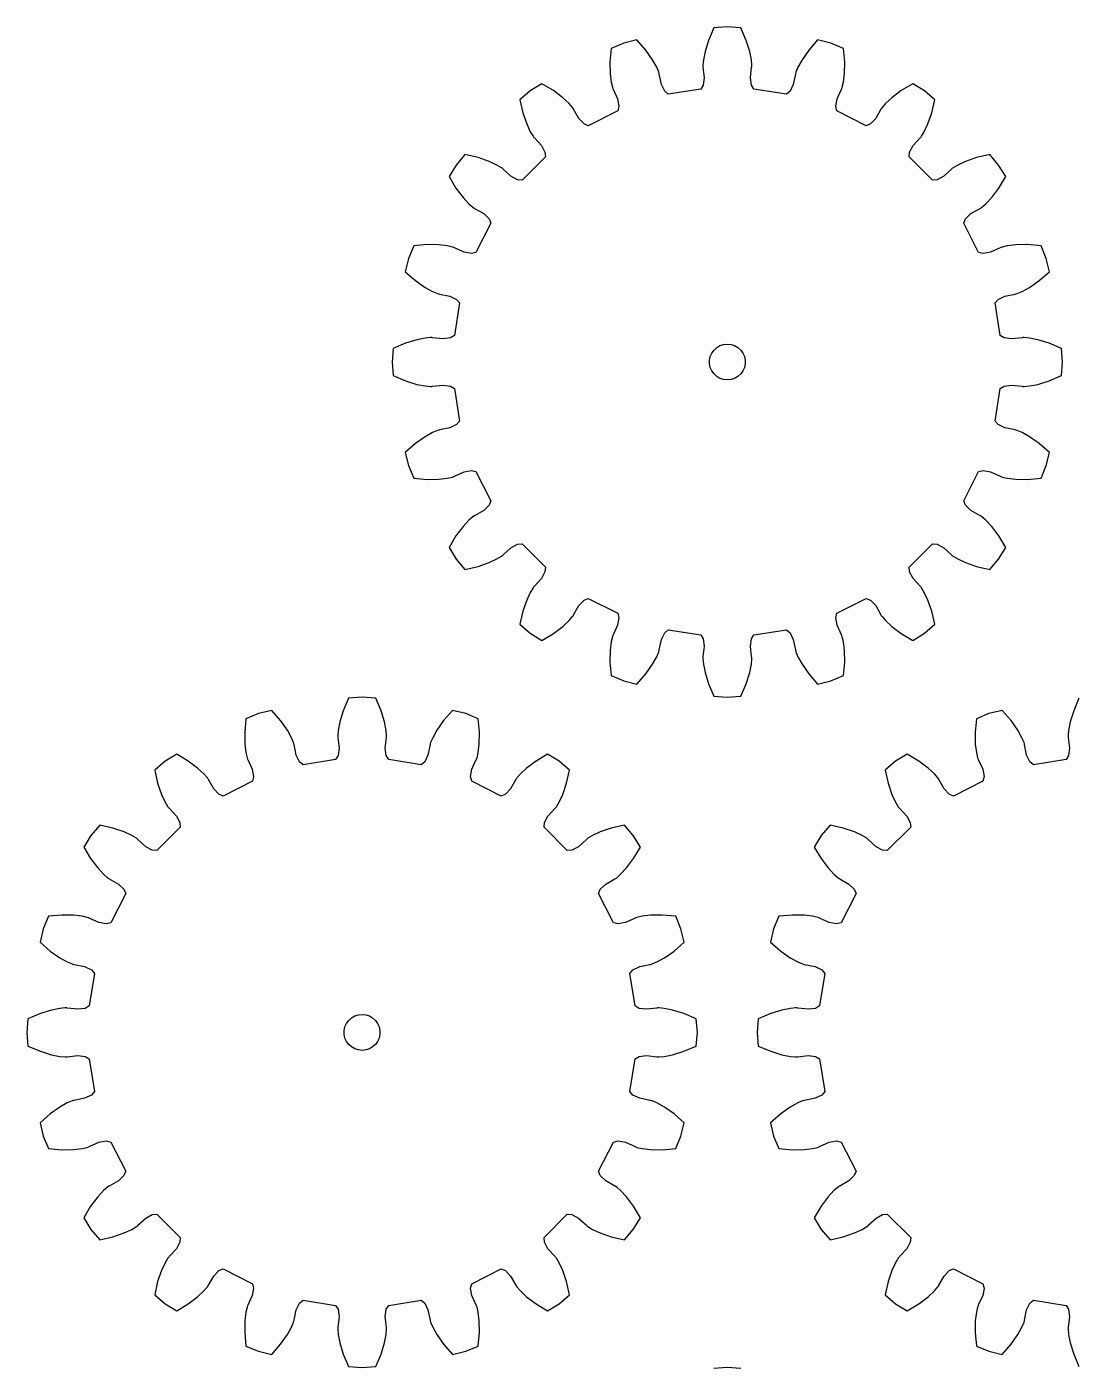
# Model space of a CAD drawing. Extents: x 0 to 178, y 0 to 224.
# Drawn here: x 0 to 87.5, y 112 to 224.1 of the extents above; entities that cross this region are included whole.
import ezdxf

# ---------------------------------------------------------------- set-up
doc = ezdxf.new("R2010")
doc.units = 0

msp = doc.modelspace()

# ---------------------------------------------------------------- linework, layer by layer
for p, q in [((57.39, 224), (56.95, 222.96)), ((58.52, 224.09), (57.39, 224)), ((59.66, 224), (58.52, 224.09)), ((60.1, 222.96), (59.66, 224)), ((48.81, 222.28), (48.71, 221.16)), ((49.87, 222.72), (48.81, 222.28)), ((50.97, 222.99), (49.87, 222.72)), ((51.71, 222.14), (50.97, 222.99)), ((52.28, 221.33), (51.71, 222.14)), ((56.66, 222.02), (56.52, 221.32)), ((56.95, 222.96), (56.66, 222.02)), ((60.39, 222.02), (60.1, 222.96)), ((60.53, 221.32), (60.39, 222.02)), ((65.33, 222.14), (64.77, 221.33)), ((66.07, 222.99), (65.33, 222.14)), ((67.18, 222.72), (66.07, 222.99)), ((68.23, 222.28), (67.18, 222.72)), ((68.33, 221.16), (68.23, 222.28)), ((48.71, 221.16), (48.73, 220.18)), ((52.63, 220.71), (52.28, 221.33)), ((56.52, 221.32), (56.48, 220.88)), ((56.48, 220.88), (56.48, 220.76)), ((60.56, 220.88), (60.53, 221.32)), ((60.56, 220.76), (60.56, 220.88)), ((64.77, 221.33), (64.42, 220.71)), ((68.31, 220.18), (68.33, 221.16)), ((48.73, 220.18), (48.82, 219.47)), ((52.8, 220.3), (52.63, 220.71)), ((52.84, 220.18), (52.8, 220.3)), ((52.84, 220.13), (52.84, 220.18)), ((53.02, 219.27), (52.84, 220.13)), ((56.48, 220.76), (56.49, 220.71)), ((56.49, 220.71), (56.59, 219.83)), ((56.59, 219.83), (56.51, 219.21)), ((60.45, 219.83), (60.55, 220.71)), ((60.54, 219.21), (60.45, 219.83)), ((60.55, 220.71), (60.56, 220.76)), ((64.21, 220.13), (64.03, 219.27)), ((64.25, 220.3), (64.21, 220.18)), ((64.21, 220.18), (64.21, 220.13)), ((64.42, 220.71), (64.25, 220.3)), ((68.23, 219.47), (68.31, 220.18)), ((42.06, 218.74), (41.19, 218)), ((43.03, 219.34), (42.06, 218.74)), ((44, 218.76), (43.03, 219.34)), ((44.78, 218.16), (44, 218.76)), ((48.82, 219.47), (48.92, 219.04)), ((48.92, 219.04), (48.96, 218.92)), ((48.96, 218.92), (48.98, 218.88)), ((48.98, 218.88), (49.34, 218.07)), ((53.29, 218.7), (53.02, 219.27)), ((53.59, 218.45), (53.29, 218.7)), ((56.3, 218.88), (53.59, 218.45)), ((56.51, 219.21), (56.3, 218.88)), ((60.74, 218.88), (60.54, 219.21)), ((63.46, 218.45), (60.74, 218.88)), ((63.76, 218.7), (63.46, 218.45)), ((64.03, 219.27), (63.76, 218.7)), ((67.7, 218.07), (68.06, 218.88)), ((68.06, 218.88), (68.09, 218.92)), ((68.09, 218.92), (68.13, 219.04)), ((68.13, 219.04), (68.23, 219.47)), ((73.05, 218.76), (72.26, 218.16)), ((74.02, 219.34), (73.05, 218.76)), ((74.99, 218.74), (74.02, 219.34)), ((75.85, 218), (74.99, 218.74)), ((41.19, 218), (41.44, 216.9)), ((45.3, 217.68), (44.78, 218.16)), ((45.6, 217.34), (45.3, 217.68)), ((49.34, 218.07), (49.46, 217.46)), ((49.46, 217.46), (49.37, 217.08)), ((67.59, 217.46), (67.7, 218.07)), ((67.68, 217.08), (67.59, 217.46)), ((71.74, 217.68), (71.45, 217.34)), ((72.26, 218.16), (71.74, 217.68)), ((75.6, 216.9), (75.85, 218)), ((41.44, 216.9), (41.76, 215.97)), ((45.66, 217.25), (45.6, 217.34)), ((45.68, 217.2), (45.66, 217.25)), ((46.12, 216.43), (45.68, 217.2)), ((46.55, 215.98), (46.12, 216.43)), ((49.37, 217.08), (46.91, 215.83)), ((70.13, 215.83), (67.68, 217.08)), ((70.92, 216.43), (70.49, 215.98)), ((71.36, 217.2), (70.92, 216.43)), ((71.38, 217.25), (71.36, 217.2)), ((71.45, 217.34), (71.38, 217.25)), ((75.28, 215.97), (75.6, 216.9)), ((41.76, 215.97), (42.06, 215.32)), ((42.06, 215.32), (42.29, 214.94)), ((46.91, 215.83), (46.55, 215.98)), ((70.49, 215.98), (70.13, 215.83)), ((74.75, 214.94), (74.98, 215.32)), ((74.98, 215.32), (75.28, 215.97)), ((42.29, 214.94), (42.36, 214.85)), ((42.36, 214.85), (42.4, 214.81)), ((42.4, 214.81), (43, 214.16)), ((43, 214.16), (43.29, 213.61)), ((73.75, 213.61), (74.05, 214.16)), ((74.05, 214.16), (74.64, 214.81)), ((74.64, 214.81), (74.68, 214.85)), ((74.68, 214.85), (74.75, 214.94)), ((36.6, 213.41), (35.86, 212.54)), ((37.7, 213.16), (36.6, 213.41)), ((38.63, 212.84), (37.7, 213.16)), ((43.32, 213.22), (41.38, 211.28)), ((43.29, 213.61), (43.32, 213.22)), ((73.72, 213.22), (73.75, 213.61)), ((75.67, 211.28), (73.72, 213.22)), ((79.35, 213.16), (78.41, 212.84)), ((80.44, 213.41), (79.35, 213.16)), ((81.18, 212.54), (80.44, 213.41)), ((35.86, 212.54), (35.27, 211.57)), ((39.28, 212.54), (38.63, 212.84)), ((39.66, 212.31), (39.28, 212.54)), ((39.75, 212.24), (39.66, 212.31)), ((39.79, 212.2), (39.75, 212.24)), ((40.44, 211.6), (39.79, 212.2)), ((77.26, 212.2), (76.6, 211.6)), ((77.29, 212.24), (77.26, 212.2)), ((77.39, 212.31), (77.29, 212.24)), ((77.77, 212.54), (77.39, 212.31)), ((78.41, 212.84), (77.77, 212.54)), ((81.78, 211.57), (81.18, 212.54)), ((35.27, 211.57), (35.85, 210.61)), ((40.99, 211.31), (40.44, 211.6)), ((41.38, 211.28), (40.99, 211.31)), ((76.06, 211.31), (75.67, 211.28)), ((76.6, 211.6), (76.06, 211.31)), ((81.2, 210.61), (81.78, 211.57)), ((35.85, 210.61), (36.44, 209.82)), ((36.44, 209.82), (36.92, 209.3)), ((80.12, 209.3), (80.61, 209.82)), ((80.61, 209.82), (81.2, 210.61)), ((36.92, 209.3), (37.26, 209.01)), ((37.26, 209.01), (37.36, 208.94)), ((37.36, 208.94), (37.4, 208.92)), ((37.4, 208.92), (38.17, 208.48)), ((78.88, 208.48), (79.64, 208.92)), ((79.64, 208.92), (79.69, 208.94)), ((79.69, 208.94), (79.79, 209.01)), ((79.79, 209.01), (80.12, 209.3)), ((38.77, 207.69), (37.52, 205.24)), ((38.17, 208.48), (38.62, 208.05)), ((38.62, 208.05), (38.77, 207.69)), ((78.27, 207.69), (78.42, 208.05)), ((79.52, 205.24), (78.27, 207.69)), ((78.42, 208.05), (78.88, 208.48)), ((32.32, 205.79), (31.88, 204.73)), ((33.44, 205.89), (32.32, 205.79)), ((34.43, 205.87), (33.44, 205.89)), ((35.13, 205.78), (34.43, 205.87)), ((35.56, 205.69), (35.13, 205.78)), ((35.68, 205.65), (35.56, 205.69)), ((35.72, 205.62), (35.68, 205.65)), ((36.53, 205.26), (35.72, 205.62)), ((37.14, 205.14), (36.53, 205.26)), ((37.52, 205.24), (37.14, 205.14)), ((79.9, 205.14), (79.52, 205.24)), ((80.52, 205.26), (79.9, 205.14)), ((81.32, 205.62), (80.52, 205.26)), ((81.37, 205.65), (81.32, 205.62)), ((81.48, 205.69), (81.37, 205.65)), ((81.91, 205.78), (81.48, 205.69)), ((82.62, 205.87), (81.91, 205.78)), ((83.6, 205.89), (82.62, 205.87)), ((84.73, 205.79), (83.6, 205.89)), ((85.16, 204.73), (84.73, 205.79)), ((31.88, 204.73), (31.62, 203.63)), ((85.43, 203.63), (85.16, 204.73)), ((31.62, 203.63), (32.47, 202.89)), ((32.47, 202.89), (33.27, 202.32)), ((83.77, 202.32), (84.58, 202.89)), ((84.58, 202.89), (85.43, 203.63)), ((33.27, 202.32), (33.9, 201.97)), ((33.9, 201.97), (34.3, 201.8)), ((34.3, 201.8), (34.42, 201.77)), ((34.42, 201.77), (34.47, 201.76)), ((34.47, 201.76), (35.33, 201.58)), ((81.71, 201.58), (82.58, 201.76)), ((82.58, 201.76), (82.63, 201.77)), ((82.63, 201.77), (82.74, 201.8)), ((82.74, 201.8), (83.15, 201.97)), ((83.15, 201.97), (83.77, 202.32)), ((35.33, 201.58), (35.9, 201.31)), ((36.15, 201.02), (35.72, 198.3)), ((35.9, 201.31), (36.15, 201.02)), ((80.89, 201.02), (81.15, 201.31)), ((81.32, 198.3), (80.89, 201.02)), ((81.15, 201.31), (81.71, 201.58)), ((31.64, 197.66), (30.6, 197.21)), ((32.58, 197.94), (31.64, 197.66)), ((33.28, 198.08), (32.58, 197.94)), ((33.72, 198.12), (33.28, 198.08)), ((33.84, 198.12), (33.72, 198.12)), ((33.89, 198.11), (33.84, 198.12)), ((34.77, 198.01), (33.89, 198.11)), ((35.39, 198.09), (34.77, 198.01)), ((35.72, 198.3), (35.39, 198.09)), ((57.41, 197.08), (57.64, 197.29)), ((57.64, 197.29), (57.91, 197.45)), ((57.91, 197.45), (58.21, 197.55)), ((58.21, 197.55), (58.52, 197.58)), ((58.52, 197.58), (58.83, 197.55)), ((58.83, 197.55), (59.13, 197.45)), ((59.13, 197.45), (59.4, 197.29)), ((59.4, 197.29), (59.64, 197.08)), ((81.66, 198.09), (81.32, 198.3)), ((82.28, 198.01), (81.66, 198.09)), ((83.15, 198.11), (82.28, 198.01)), ((83.2, 198.12), (83.15, 198.11)), ((83.33, 198.12), (83.2, 198.12)), ((83.77, 198.08), (83.33, 198.12)), ((84.47, 197.94), (83.77, 198.08)), ((85.41, 197.66), (84.47, 197.94)), ((86.44, 197.21), (85.41, 197.66)), ((30.6, 197.21), (30.51, 196.08)), ((57.03, 196.24), (57.1, 196.54)), ((57.03, 195.92), (57.03, 196.24)), ((57.1, 196.54), (57.22, 196.83)), ((57.22, 196.83), (57.41, 197.08)), ((59.64, 197.08), (59.82, 196.83)), ((59.82, 196.83), (59.95, 196.54)), ((59.95, 196.54), (60.01, 196.24)), ((60.01, 196.24), (60.01, 195.92)), ((86.53, 196.08), (86.44, 197.21)), ((30.51, 196.08), (30.6, 194.94)), ((57.1, 195.62), (57.03, 195.92)), ((57.22, 195.33), (57.1, 195.62)), ((57.41, 195.08), (57.22, 195.33)), ((57.64, 194.87), (57.41, 195.08)), ((59.64, 195.08), (59.4, 194.87)), ((59.82, 195.33), (59.64, 195.08)), ((59.95, 195.62), (59.82, 195.33)), ((60.01, 195.92), (59.95, 195.62)), ((86.44, 194.94), (86.53, 196.08)), ((30.6, 194.94), (31.64, 194.5)), ((31.64, 194.5), (32.58, 194.21)), ((32.58, 194.21), (33.28, 194.08)), ((33.28, 194.08), (33.72, 194.04)), ((33.72, 194.04), (33.84, 194.04)), ((33.84, 194.04), (33.89, 194.05)), ((33.89, 194.05), (34.77, 194.15)), ((34.77, 194.15), (35.39, 194.06)), ((35.39, 194.06), (35.72, 193.86)), ((57.91, 194.71), (57.64, 194.87)), ((58.21, 194.61), (57.91, 194.71)), ((58.52, 194.58), (58.21, 194.61)), ((58.83, 194.61), (58.52, 194.58)), ((59.13, 194.71), (58.83, 194.61)), ((59.4, 194.87), (59.13, 194.71)), ((81.32, 193.86), (81.66, 194.06)), ((81.66, 194.06), (82.28, 194.15)), ((82.28, 194.15), (83.15, 194.05)), ((83.15, 194.05), (83.2, 194.04)), ((83.2, 194.04), (83.33, 194.04)), ((83.33, 194.04), (83.77, 194.08)), ((83.77, 194.08), (84.47, 194.21)), ((84.47, 194.21), (85.41, 194.5)), ((85.41, 194.5), (86.44, 194.94)), ((35.72, 193.86), (36.15, 191.14)), ((80.89, 191.14), (81.32, 193.86)), ((35.33, 190.58), (34.47, 190.4)), ((35.9, 190.85), (35.33, 190.58)), ((36.15, 191.14), (35.9, 190.85)), ((81.15, 190.85), (80.89, 191.14)), ((81.71, 190.58), (81.15, 190.85)), ((82.58, 190.4), (81.71, 190.58)), ((33.27, 189.84), (32.47, 189.27)), ((33.9, 190.18), (33.27, 189.84)), ((34.3, 190.36), (33.9, 190.18)), ((34.42, 190.39), (34.3, 190.36)), ((34.47, 190.4), (34.42, 190.39)), ((82.63, 190.39), (82.58, 190.4)), ((82.74, 190.36), (82.63, 190.39)), ((83.15, 190.18), (82.74, 190.36)), ((83.77, 189.84), (83.15, 190.18)), ((84.58, 189.27), (83.77, 189.84)), ((32.47, 189.27), (31.62, 188.53)), ((31.62, 188.53), (31.88, 187.42)), ((85.43, 188.53), (84.58, 189.27)), ((85.16, 187.42), (85.43, 188.53)), ((31.88, 187.42), (32.32, 186.37)), ((84.73, 186.37), (85.16, 187.42)), ((32.32, 186.37), (33.44, 186.27)), ((33.44, 186.27), (34.43, 186.29)), ((34.43, 186.29), (35.13, 186.37)), ((35.13, 186.37), (35.56, 186.47)), ((35.56, 186.47), (35.68, 186.51)), ((35.68, 186.51), (35.72, 186.54)), ((35.72, 186.54), (36.53, 186.9)), ((36.53, 186.9), (37.14, 187.01)), ((37.14, 187.01), (37.52, 186.92)), ((37.52, 186.92), (38.77, 184.47)), ((78.27, 184.47), (79.52, 186.92)), ((79.52, 186.92), (79.9, 187.01)), ((79.9, 187.01), (80.52, 186.9)), ((80.52, 186.9), (81.32, 186.54)), ((81.32, 186.54), (81.37, 186.51)), ((81.37, 186.51), (81.48, 186.47)), ((81.48, 186.47), (81.91, 186.37)), ((81.91, 186.37), (82.62, 186.29)), ((82.62, 186.29), (83.6, 186.27)), ((83.6, 186.27), (84.73, 186.37)), ((38.62, 184.11), (38.17, 183.68)), ((38.77, 184.47), (38.62, 184.11)), ((78.42, 184.11), (78.27, 184.47)), ((78.88, 183.68), (78.42, 184.11)), ((36.92, 182.86), (36.44, 182.34)), ((37.26, 183.15), (36.92, 182.86)), ((37.36, 183.22), (37.26, 183.15)), ((37.4, 183.24), (37.36, 183.22)), ((38.17, 183.68), (37.4, 183.24)), ((79.64, 183.24), (78.88, 183.68)), ((79.69, 183.22), (79.64, 183.24)), ((79.79, 183.15), (79.69, 183.22)), ((80.12, 182.86), (79.79, 183.15)), ((80.61, 182.34), (80.12, 182.86)), ((36.44, 182.34), (35.85, 181.55)), ((81.2, 181.55), (80.61, 182.34)), ((35.85, 181.55), (35.27, 180.59)), ((35.27, 180.59), (35.86, 179.61)), ((39.79, 179.96), (40.44, 180.55)), ((40.44, 180.55), (40.99, 180.85)), ((40.99, 180.85), (41.38, 180.88)), ((41.38, 180.88), (43.32, 178.94)), ((73.72, 178.94), (75.67, 180.88)), ((75.67, 180.88), (76.06, 180.85)), ((76.06, 180.85), (76.6, 180.55)), ((76.6, 180.55), (77.26, 179.96)), ((81.18, 179.61), (81.78, 180.59)), ((81.78, 180.59), (81.2, 181.55)), ((35.86, 179.61), (36.6, 178.75)), ((38.63, 179.32), (39.28, 179.62)), ((39.28, 179.62), (39.66, 179.85)), ((39.66, 179.85), (39.75, 179.92)), ((39.75, 179.92), (39.79, 179.96)), ((77.26, 179.96), (77.29, 179.92)), ((77.29, 179.92), (77.39, 179.85)), ((77.39, 179.85), (77.77, 179.62)), ((77.77, 179.62), (78.41, 179.32)), ((80.44, 178.75), (81.18, 179.61)), ((36.6, 178.75), (37.7, 179)), ((37.7, 179), (38.63, 179.32)), ((43.29, 178.55), (43, 178)), ((43.32, 178.94), (43.29, 178.55)), ((73.75, 178.55), (73.72, 178.94)), ((74.05, 178), (73.75, 178.55)), ((78.41, 179.32), (79.35, 179)), ((79.35, 179), (80.44, 178.75)), ((42.29, 177.21), (42.06, 176.83)), ((42.36, 177.31), (42.29, 177.21)), ((42.4, 177.34), (42.36, 177.31)), ((43, 178), (42.4, 177.34)), ((74.64, 177.34), (74.05, 178)), ((74.68, 177.31), (74.64, 177.34)), ((74.75, 177.21), (74.68, 177.31)), ((74.98, 176.83), (74.75, 177.21)), ((41.76, 176.19), (41.44, 175.26)), ((42.06, 176.83), (41.76, 176.19)), ((46.12, 175.73), (46.55, 176.18)), ((46.55, 176.18), (46.91, 176.33)), ((46.91, 176.33), (49.37, 175.08)), ((67.68, 175.08), (70.13, 176.33)), ((70.13, 176.33), (70.49, 176.18)), ((70.49, 176.18), (70.92, 175.73)), ((75.28, 176.19), (74.98, 176.83)), ((75.6, 175.26), (75.28, 176.19)), ((41.44, 175.26), (41.19, 174.16)), ((45.6, 174.81), (45.66, 174.91)), ((45.66, 174.91), (45.68, 174.96)), ((45.68, 174.96), (46.12, 175.73)), ((49.37, 175.08), (49.46, 174.7)), ((67.59, 174.7), (67.68, 175.08)), ((70.92, 175.73), (71.36, 174.96)), ((71.36, 174.96), (71.38, 174.91)), ((71.38, 174.91), (71.45, 174.81)), ((75.85, 174.16), (75.6, 175.26)), ((41.19, 174.16), (42.06, 173.42)), ((44, 173.4), (44.78, 173.99)), ((44.78, 173.99), (45.3, 174.48)), ((45.3, 174.48), (45.6, 174.81)), ((49.34, 174.08), (48.98, 173.28)), ((49.46, 174.7), (49.34, 174.08)), ((67.7, 174.08), (67.59, 174.7)), ((68.06, 173.28), (67.7, 174.08)), ((71.45, 174.81), (71.74, 174.48)), ((71.74, 174.48), (72.26, 173.99)), ((72.26, 173.99), (73.05, 173.4)), ((74.99, 173.42), (75.85, 174.16)), ((42.06, 173.42), (43.03, 172.82)), ((43.03, 172.82), (44, 173.4)), ((48.82, 172.69), (48.73, 171.98)), ((48.92, 173.12), (48.82, 172.69)), ((48.96, 173.24), (48.92, 173.12)), ((48.98, 173.28), (48.96, 173.24)), ((52.84, 172.03), (53.02, 172.89)), ((53.02, 172.89), (53.29, 173.45)), ((53.29, 173.45), (53.59, 173.71)), ((53.59, 173.71), (56.3, 173.28)), ((56.3, 173.28), (56.51, 172.94)), ((56.51, 172.94), (56.59, 172.33)), ((60.45, 172.33), (60.54, 172.94)), ((60.54, 172.94), (60.74, 173.28)), ((60.74, 173.28), (63.46, 173.71)), ((63.46, 173.71), (63.76, 173.45)), ((63.76, 173.45), (64.03, 172.89)), ((64.03, 172.89), (64.21, 172.03)), ((68.09, 173.24), (68.06, 173.28)), ((68.13, 173.12), (68.09, 173.24)), ((68.23, 172.69), (68.13, 173.12)), ((68.31, 171.98), (68.23, 172.69)), ((73.05, 173.4), (74.02, 172.82)), ((74.02, 172.82), (74.99, 173.42)), ((48.73, 171.98), (48.71, 171)), ((52.63, 171.45), (52.8, 171.86)), ((52.8, 171.86), (52.84, 171.97)), ((52.84, 171.97), (52.84, 172.03)), ((56.59, 172.33), (56.49, 171.45)), ((60.55, 171.45), (60.45, 172.33)), ((64.21, 172.03), (64.21, 171.97)), ((64.21, 171.97), (64.25, 171.86)), ((64.25, 171.86), (64.42, 171.45)), ((68.33, 171), (68.31, 171.98)), ((48.71, 171), (48.81, 169.87)), ((51.71, 170.02), (52.28, 170.83)), ((52.28, 170.83), (52.63, 171.45)), ((56.49, 171.45), (56.48, 171.4)), ((56.48, 171.4), (56.48, 171.28)), ((56.48, 171.28), (56.52, 170.84)), ((56.52, 170.84), (56.66, 170.14)), ((60.39, 170.14), (60.53, 170.84)), ((60.53, 170.84), (60.56, 171.28)), ((60.56, 171.4), (60.55, 171.45)), ((60.56, 171.28), (60.56, 171.4)), ((64.42, 171.45), (64.77, 170.83)), ((64.77, 170.83), (65.33, 170.02)), ((68.23, 169.87), (68.33, 171)), ((48.81, 169.87), (49.87, 169.44)), ((49.87, 169.44), (50.97, 169.17)), ((50.97, 169.17), (51.71, 170.02)), ((56.66, 170.14), (56.95, 169.19)), ((60.1, 169.19), (60.39, 170.14)), ((65.33, 170.02), (66.07, 169.17)), ((66.07, 169.17), (67.18, 169.44)), ((67.18, 169.44), (68.23, 169.87)), ((56.95, 169.19), (57.39, 168.16)), ((57.39, 168.16), (58.52, 168.07)), ((58.52, 168.07), (59.66, 168.16)), ((59.66, 168.16), (60.1, 169.19)), ((26.88, 167.98), (26.43, 166.94)), ((28.01, 168.07), (26.88, 167.98)), ((29.15, 167.98), (28.01, 168.07)), ((29.59, 166.94), (29.15, 167.98)), ((87.9, 167.98), (87.46, 166.94)), ((18.3, 166.26), (18.2, 165.14)), ((19.36, 166.7), (18.3, 166.26)), ((20.46, 166.96), (19.36, 166.7)), ((21.2, 166.11), (20.46, 166.96)), ((21.77, 165.31), (21.2, 166.11)), ((26.15, 166), (26.01, 165.3)), ((26.43, 166.94), (26.15, 166)), ((29.88, 166), (29.59, 166.94)), ((30.01, 165.3), (29.88, 166)), ((34.82, 166.11), (34.25, 165.31)), ((35.56, 166.96), (34.82, 166.11)), ((36.67, 166.7), (35.56, 166.96)), ((37.72, 166.26), (36.67, 166.7)), ((37.82, 165.14), (37.72, 166.26)), ((79.33, 166.26), (79.23, 165.14)), ((80.38, 166.7), (79.33, 166.26)), ((81.49, 166.96), (80.38, 166.7)), ((82.23, 166.11), (81.49, 166.96)), ((82.79, 165.31), (82.23, 166.11)), ((87.17, 166), (87.03, 165.3)), ((87.46, 166.94), (87.17, 166)), ((18.2, 165.14), (18.22, 164.15)), ((22.12, 164.68), (21.77, 165.31)), ((26.01, 165.3), (25.97, 164.86)), ((25.97, 164.86), (25.97, 164.74)), ((30.05, 164.86), (30.01, 165.3)), ((30.05, 164.74), (30.05, 164.86)), ((34.25, 165.31), (33.91, 164.68)), ((37.8, 164.15), (37.82, 165.14)), ((79.23, 165.14), (79.24, 164.15)), ((83.14, 164.68), (82.79, 165.31)), ((87.03, 165.3), (86.99, 164.86)), ((86.99, 164.86), (86.99, 164.74)), ((18.22, 164.15), (18.31, 163.45)), ((22.29, 164.28), (22.12, 164.68)), ((22.32, 164.16), (22.29, 164.28)), ((22.33, 164.11), (22.32, 164.16)), ((22.51, 163.24), (22.33, 164.11)), ((25.97, 164.74), (25.98, 164.69)), ((25.98, 164.69), (26.08, 163.81)), ((26.08, 163.81), (26, 163.19)), ((29.94, 163.81), (30.04, 164.69)), ((30.03, 163.19), (29.94, 163.81)), ((30.04, 164.69), (30.05, 164.74)), ((33.69, 164.11), (33.51, 163.24)), ((33.7, 164.16), (33.69, 164.11)), ((33.73, 164.28), (33.7, 164.16)), ((33.91, 164.68), (33.73, 164.28)), ((37.72, 163.45), (37.8, 164.15)), ((79.24, 164.15), (79.33, 163.45)), ((83.31, 164.28), (83.14, 164.68)), ((83.35, 164.16), (83.31, 164.28)), ((83.35, 164.11), (83.35, 164.16)), ((83.53, 163.24), (83.35, 164.11)), ((86.99, 164.74), (87.01, 164.69)), ((87.01, 164.69), (87.1, 163.81)), ((87.1, 163.81), (87.02, 163.19)), ((11.55, 162.72), (10.68, 161.98)), ((12.52, 163.31), (11.55, 162.72)), ((13.48, 162.73), (12.52, 163.31)), ((14.27, 162.14), (13.48, 162.73)), ((18.31, 163.45), (18.41, 163.01)), ((18.41, 163.01), (18.44, 162.9)), ((18.44, 162.9), (18.47, 162.86)), ((18.47, 162.86), (18.83, 162.05)), ((22.78, 162.68), (22.51, 163.24)), ((23.08, 162.43), (22.78, 162.68)), ((25.79, 162.86), (23.08, 162.43)), ((26, 163.19), (25.79, 162.86)), ((30.23, 162.86), (30.03, 163.19)), ((32.95, 162.43), (30.23, 162.86)), ((33.24, 162.68), (32.95, 162.43)), ((33.51, 163.24), (33.24, 162.68)), ((37.19, 162.05), (37.55, 162.86)), ((37.55, 162.86), (37.58, 162.9)), ((37.58, 162.9), (37.62, 163.01)), ((37.62, 163.01), (37.72, 163.45)), ((42.54, 162.73), (41.75, 162.14)), ((43.5, 163.31), (42.54, 162.73)), ((44.48, 162.72), (43.5, 163.31)), ((45.34, 161.98), (44.48, 162.72)), ((72.57, 162.72), (71.7, 161.98)), ((73.54, 163.31), (72.57, 162.72)), ((74.51, 162.73), (73.54, 163.31)), ((75.29, 162.14), (74.51, 162.73)), ((79.33, 163.45), (79.43, 163.01)), ((79.43, 163.01), (79.47, 162.9)), ((79.47, 162.9), (79.49, 162.86)), ((79.49, 162.86), (79.86, 162.05)), ((83.8, 162.68), (83.53, 163.24)), ((84.1, 162.43), (83.8, 162.68)), ((86.82, 162.86), (84.1, 162.43)), ((87.02, 163.19), (86.82, 162.86)), ((10.68, 161.98), (10.93, 160.88)), ((14.79, 161.66), (14.27, 162.14)), ((15.08, 161.32), (14.79, 161.66)), ((18.83, 162.05), (18.95, 161.44)), ((18.95, 161.44), (18.86, 161.06)), ((37.08, 161.44), (37.19, 162.05)), ((37.17, 161.06), (37.08, 161.44)), ((41.23, 161.66), (40.94, 161.32)), ((41.75, 162.14), (41.23, 161.66)), ((45.09, 160.88), (45.34, 161.98)), ((71.7, 161.98), (71.96, 160.88)), ((75.82, 161.66), (75.29, 162.14)), ((76.11, 161.32), (75.82, 161.66)), ((79.86, 162.05), (79.97, 161.44)), ((79.97, 161.44), (79.88, 161.06)), ((10.93, 160.88), (11.25, 159.95)), ((15.15, 161.22), (15.08, 161.32)), ((15.17, 161.18), (15.15, 161.22)), ((15.61, 160.41), (15.17, 161.18)), ((16.04, 159.96), (15.61, 160.41)), ((18.86, 161.06), (16.4, 159.81)), ((39.62, 159.81), (37.17, 161.06)), ((40.41, 160.41), (39.98, 159.96)), ((40.85, 161.18), (40.41, 160.41)), ((40.87, 161.22), (40.85, 161.18)), ((40.94, 161.32), (40.87, 161.22)), ((44.77, 159.95), (45.09, 160.88)), ((71.96, 160.88), (72.28, 159.95)), ((76.18, 161.22), (76.11, 161.32)), ((76.2, 161.18), (76.18, 161.22)), ((76.63, 160.41), (76.2, 161.18)), ((77.06, 159.96), (76.63, 160.41)), ((79.88, 161.06), (77.43, 159.81)), ((11.25, 159.95), (11.55, 159.3)), ((11.55, 159.3), (11.78, 158.92)), ((16.4, 159.81), (16.04, 159.96)), ((39.98, 159.96), (39.62, 159.81)), ((44.24, 158.92), (44.47, 159.3)), ((44.47, 159.3), (44.77, 159.95)), ((72.28, 159.95), (72.58, 159.3)), ((72.58, 159.3), (72.8, 158.92)), ((77.43, 159.81), (77.06, 159.96)), ((11.78, 158.92), (11.85, 158.83)), ((11.85, 158.83), (11.89, 158.79)), ((11.89, 158.79), (12.49, 158.14)), ((12.49, 158.14), (12.78, 157.59)), ((43.24, 157.59), (43.54, 158.14)), ((43.54, 158.14), (44.13, 158.79)), ((44.13, 158.79), (44.17, 158.83)), ((44.17, 158.83), (44.24, 158.92)), ((72.8, 158.92), (72.88, 158.83)), ((72.88, 158.83), (72.91, 158.79)), ((72.91, 158.79), (73.51, 158.14)), ((73.51, 158.14), (73.81, 157.59)), ((6.09, 157.39), (5.35, 156.52)), ((7.19, 157.13), (6.09, 157.39)), ((8.12, 156.82), (7.19, 157.13)), ((12.81, 157.2), (10.87, 155.25)), ((12.78, 157.59), (12.81, 157.2)), ((43.21, 157.2), (43.24, 157.59)), ((45.15, 155.25), (43.21, 157.2)), ((48.83, 157.13), (47.9, 156.82)), ((49.93, 157.39), (48.83, 157.13)), ((50.67, 156.52), (49.93, 157.39)), ((67.11, 157.39), (66.37, 156.52)), ((68.21, 157.13), (67.11, 157.39)), ((69.14, 156.82), (68.21, 157.13)), ((73.84, 157.2), (71.89, 155.25)), ((73.81, 157.59), (73.84, 157.2)), ((5.35, 156.52), (4.75, 155.55)), ((8.77, 156.51), (8.12, 156.82)), ((9.15, 156.29), (8.77, 156.51)), ((9.24, 156.21), (9.15, 156.29)), ((9.28, 156.18), (9.24, 156.21)), ((9.93, 155.58), (9.28, 156.18)), ((46.75, 156.18), (46.09, 155.58)), ((46.78, 156.21), (46.75, 156.18)), ((46.88, 156.29), (46.78, 156.21)), ((47.26, 156.51), (46.88, 156.29)), ((47.9, 156.82), (47.26, 156.51)), ((51.27, 155.55), (50.67, 156.52)), ((66.37, 156.52), (65.78, 155.55)), ((69.79, 156.51), (69.14, 156.82)), ((70.17, 156.29), (69.79, 156.51)), ((70.26, 156.21), (70.17, 156.29)), ((70.3, 156.18), (70.26, 156.21)), ((70.95, 155.58), (70.3, 156.18)), ((4.75, 155.55), (5.33, 154.58)), ((10.48, 155.28), (9.93, 155.58)), ((10.87, 155.25), (10.48, 155.28)), ((45.54, 155.28), (45.15, 155.25)), ((46.09, 155.58), (45.54, 155.28)), ((50.69, 154.58), (51.27, 155.55)), ((65.78, 155.55), (66.36, 154.58)), ((71.5, 155.28), (70.95, 155.58)), ((71.89, 155.25), (71.5, 155.28)), ((5.33, 154.58), (5.93, 153.8)), ((5.93, 153.8), (6.41, 153.27)), ((49.61, 153.27), (50.1, 153.8)), ((50.1, 153.8), (50.69, 154.58)), ((66.36, 154.58), (66.95, 153.8)), ((66.95, 153.8), (67.43, 153.27)), ((6.41, 153.27), (6.75, 152.98)), ((6.75, 152.98), (6.84, 152.91)), ((6.84, 152.91), (6.89, 152.89)), ((6.89, 152.89), (7.66, 152.46)), ((7.66, 152.46), (8.11, 152.03)), ((47.91, 152.03), (48.36, 152.46)), ((48.36, 152.46), (49.13, 152.89)), ((49.13, 152.89), (49.18, 152.91)), ((49.18, 152.91), (49.28, 152.98)), ((49.28, 152.98), (49.61, 153.27)), ((67.43, 153.27), (67.77, 152.98)), ((67.77, 152.98), (67.87, 152.91)), ((67.87, 152.91), (67.91, 152.89)), ((67.91, 152.89), (68.68, 152.46)), ((68.68, 152.46), (69.13, 152.03)), ((8.26, 151.66), (7.01, 149.21)), ((8.11, 152.03), (8.26, 151.66)), ((47.76, 151.66), (47.91, 152.03)), ((49.01, 149.21), (47.76, 151.66)), ((69.28, 151.66), (68.03, 149.21)), ((69.13, 152.03), (69.28, 151.66)), ((1.81, 149.76), (1.37, 148.71)), ((2.93, 149.86), (1.81, 149.76)), ((3.91, 149.85), (2.93, 149.86)), ((4.62, 149.76), (3.91, 149.85)), ((5.05, 149.66), (4.62, 149.76)), ((5.17, 149.62), (5.05, 149.66)), ((5.21, 149.6), (5.17, 149.62)), ((6.02, 149.23), (5.21, 149.6)), ((6.63, 149.12), (6.02, 149.23)), ((7.01, 149.21), (6.63, 149.12)), ((49.39, 149.12), (49.01, 149.21)), ((50.01, 149.23), (49.39, 149.12)), ((50.81, 149.6), (50.01, 149.23)), ((50.85, 149.62), (50.81, 149.6)), ((50.97, 149.66), (50.85, 149.62)), ((51.4, 149.76), (50.97, 149.66)), ((52.11, 149.85), (51.4, 149.76)), ((53.09, 149.86), (52.11, 149.85)), ((54.22, 149.76), (53.09, 149.86)), ((54.65, 148.71), (54.22, 149.76)), ((62.83, 149.76), (62.39, 148.71)), ((63.95, 149.86), (62.83, 149.76)), ((64.94, 149.85), (63.95, 149.86)), ((65.64, 149.76), (64.94, 149.85)), ((66.08, 149.66), (65.64, 149.76)), ((66.19, 149.62), (66.08, 149.66)), ((66.23, 149.6), (66.19, 149.62)), ((67.04, 149.23), (66.23, 149.6)), ((67.65, 149.12), (67.04, 149.23)), ((68.03, 149.21), (67.65, 149.12)), ((1.37, 148.71), (1.11, 147.6)), ((54.92, 147.6), (54.65, 148.71)), ((62.39, 148.71), (62.13, 147.6)), ((1.11, 147.6), (1.95, 146.86)), ((1.95, 146.86), (2.76, 146.3)), ((53.26, 146.3), (54.07, 146.86)), ((54.07, 146.86), (54.92, 147.6)), ((62.13, 147.6), (62.98, 146.86)), ((62.98, 146.86), (63.78, 146.3)), ((2.76, 146.3), (3.38, 145.95)), ((3.38, 145.95), (3.79, 145.78)), ((3.79, 145.78), (3.91, 145.74)), ((3.91, 145.74), (3.96, 145.74)), ((3.96, 145.74), (4.82, 145.56)), ((51.2, 145.56), (52.06, 145.74)), ((52.06, 145.74), (52.12, 145.74)), ((52.12, 145.74), (52.23, 145.78)), ((52.23, 145.78), (52.64, 145.95)), ((52.64, 145.95), (53.26, 146.3)), ((63.78, 146.3), (64.41, 145.95)), ((64.41, 145.95), (64.81, 145.78)), ((64.81, 145.78), (64.93, 145.74)), ((64.93, 145.74), (64.98, 145.74)), ((64.98, 145.74), (65.85, 145.56)), ((4.82, 145.56), (5.39, 145.29)), ((5.64, 144.99), (5.21, 142.27)), ((5.39, 145.29), (5.64, 144.99)), ((50.38, 144.99), (50.64, 145.29)), ((50.81, 142.27), (50.38, 144.99)), ((50.64, 145.29), (51.2, 145.56)), ((65.85, 145.56), (66.41, 145.29)), ((66.66, 144.99), (66.23, 142.27)), ((66.41, 145.29), (66.66, 144.99)), ((1.13, 141.63), (0.09, 141.19)), ((2.07, 141.92), (1.13, 141.63)), ((2.77, 142.06), (2.07, 141.92)), ((3.21, 142.1), (2.77, 142.06)), ((3.33, 142.1), (3.21, 142.1)), ((3.38, 142.08), (3.33, 142.1)), ((4.26, 141.99), (3.38, 142.08)), ((4.88, 142.07), (4.26, 141.99)), ((5.21, 142.27), (4.88, 142.07)), ((26.9, 141.06), (27.13, 141.27)), ((27.13, 141.27), (27.4, 141.43)), ((27.4, 141.43), (27.7, 141.52)), ((27.7, 141.52), (28.01, 141.56)), ((28.01, 141.56), (28.32, 141.52)), ((28.32, 141.52), (28.62, 141.43)), ((28.62, 141.43), (28.89, 141.27)), ((28.89, 141.27), (29.13, 141.06)), ((51.15, 142.07), (50.81, 142.27)), ((51.76, 141.99), (51.15, 142.07)), ((52.64, 142.08), (51.76, 141.99)), ((52.69, 142.1), (52.64, 142.08)), ((52.81, 142.1), (52.69, 142.1)), ((53.25, 142.06), (52.81, 142.1)), ((53.95, 141.92), (53.25, 142.06)), ((54.9, 141.63), (53.95, 141.92)), ((55.93, 141.19), (54.9, 141.63)), ((62.15, 141.63), (61.11, 141.19)), ((63.09, 141.92), (62.15, 141.63)), ((63.79, 142.06), (63.09, 141.92)), ((64.23, 142.1), (63.79, 142.06)), ((64.35, 142.1), (64.23, 142.1)), ((64.4, 142.08), (64.35, 142.1)), ((65.28, 141.99), (64.4, 142.08)), ((65.9, 142.07), (65.28, 141.99)), ((66.23, 142.27), (65.9, 142.07)), ((0.09, 141.19), (0, 140.06)), ((26.52, 140.21), (26.58, 140.52)), ((26.52, 139.9), (26.52, 140.21)), ((26.58, 140.52), (26.71, 140.81)), ((26.71, 140.81), (26.9, 141.06)), ((29.13, 141.06), (29.31, 140.81)), ((29.31, 140.81), (29.44, 140.52)), ((29.44, 140.52), (29.5, 140.21)), ((29.5, 140.21), (29.5, 139.9)), ((56.02, 140.06), (55.93, 141.19)), ((61.11, 141.19), (61.02, 140.06)), ((0, 140.06), (0.09, 138.92)), ((26.58, 139.59), (26.52, 139.9)), ((26.71, 139.31), (26.58, 139.59)), ((26.9, 139.05), (26.71, 139.31)), ((27.13, 138.84), (26.9, 139.05)), ((29.13, 139.05), (28.89, 138.84)), ((29.31, 139.31), (29.13, 139.05)), ((29.44, 139.59), (29.31, 139.31)), ((29.5, 139.9), (29.44, 139.59)), ((55.93, 138.92), (56.02, 140.06)), ((61.02, 140.06), (61.11, 138.92)), ((0.09, 138.92), (1.13, 138.48)), ((1.13, 138.48), (2.07, 138.19)), ((2.07, 138.19), (2.77, 138.05)), ((2.77, 138.05), (3.21, 138.01)), ((3.21, 138.01), (3.33, 138.02)), ((3.33, 138.02), (3.38, 138.03)), ((3.38, 138.03), (4.26, 138.12)), ((4.26, 138.12), (4.88, 138.04)), ((4.88, 138.04), (5.21, 137.84)), ((27.4, 138.69), (27.13, 138.84)), ((27.7, 138.59), (27.4, 138.69)), ((28.01, 138.56), (27.7, 138.59)), ((28.32, 138.59), (28.01, 138.56)), ((28.62, 138.69), (28.32, 138.59)), ((28.89, 138.84), (28.62, 138.69)), ((50.81, 137.84), (51.15, 138.04)), ((51.15, 138.04), (51.76, 138.12)), ((51.76, 138.12), (52.64, 138.03)), ((52.64, 138.03), (52.69, 138.02)), ((52.69, 138.02), (52.81, 138.01)), ((52.81, 138.01), (53.25, 138.05)), ((53.25, 138.05), (53.95, 138.19)), ((53.95, 138.19), (54.9, 138.48)), ((54.9, 138.48), (55.93, 138.92)), ((61.11, 138.92), (62.15, 138.48)), ((62.15, 138.48), (63.09, 138.19)), ((63.09, 138.19), (63.79, 138.05)), ((63.79, 138.05), (64.23, 138.01)), ((64.23, 138.01), (64.35, 138.02)), ((64.35, 138.02), (64.4, 138.03)), ((64.4, 138.03), (65.28, 138.12)), ((65.28, 138.12), (65.9, 138.04)), ((65.9, 138.04), (66.23, 137.84)), ((5.21, 137.84), (5.64, 135.12)), ((50.38, 135.12), (50.81, 137.84)), ((66.23, 137.84), (66.66, 135.12)), ((4.82, 134.55), (3.96, 134.37)), ((5.39, 134.82), (4.82, 134.55)), ((5.64, 135.12), (5.39, 134.82)), ((50.64, 134.82), (50.38, 135.12)), ((51.2, 134.55), (50.64, 134.82)), ((52.06, 134.37), (51.2, 134.55)), ((65.85, 134.55), (64.98, 134.37)), ((66.41, 134.82), (65.85, 134.55)), ((66.66, 135.12), (66.41, 134.82)), ((2.76, 133.81), (1.95, 133.25)), ((3.38, 134.16), (2.76, 133.81)), ((3.79, 134.33), (3.38, 134.16)), ((3.91, 134.37), (3.79, 134.33)), ((3.96, 134.37), (3.91, 134.37)), ((52.12, 134.37), (52.06, 134.37)), ((52.23, 134.33), (52.12, 134.37)), ((52.64, 134.16), (52.23, 134.33)), ((53.26, 133.81), (52.64, 134.16)), ((54.07, 133.25), (53.26, 133.81)), ((63.78, 133.81), (62.98, 133.25)), ((64.41, 134.16), (63.78, 133.81)), ((64.81, 134.33), (64.41, 134.16)), ((64.93, 134.37), (64.81, 134.33)), ((64.98, 134.37), (64.93, 134.37)), ((1.95, 133.25), (1.11, 132.51)), ((1.11, 132.51), (1.37, 131.4)), ((54.92, 132.51), (54.07, 133.25)), ((54.65, 131.4), (54.92, 132.51)), ((62.98, 133.25), (62.13, 132.51)), ((62.13, 132.51), (62.39, 131.4)), ((1.37, 131.4), (1.81, 130.35)), ((54.22, 130.35), (54.65, 131.4)), ((62.39, 131.4), (62.83, 130.35)), ((1.81, 130.35), (2.93, 130.25)), ((2.93, 130.25), (3.91, 130.26)), ((3.91, 130.26), (4.62, 130.35)), ((4.62, 130.35), (5.05, 130.45)), ((5.05, 130.45), (5.17, 130.49)), ((5.17, 130.49), (5.21, 130.52)), ((5.21, 130.52), (6.02, 130.88)), ((6.02, 130.88), (6.63, 130.99)), ((6.63, 130.99), (7.01, 130.9)), ((7.01, 130.9), (8.26, 128.45)), ((47.76, 128.45), (49.01, 130.9)), ((49.01, 130.9), (49.39, 130.99)), ((49.39, 130.99), (50.01, 130.88)), ((50.01, 130.88), (50.81, 130.52)), ((50.81, 130.52), (50.85, 130.49)), ((50.85, 130.49), (50.97, 130.45)), ((50.97, 130.45), (51.4, 130.35)), ((51.4, 130.35), (52.11, 130.26)), ((52.11, 130.26), (53.09, 130.25)), ((53.09, 130.25), (54.22, 130.35)), ((62.83, 130.35), (63.95, 130.25)), ((63.95, 130.25), (64.94, 130.26)), ((64.94, 130.26), (65.64, 130.35)), ((65.64, 130.35), (66.08, 130.45)), ((66.08, 130.45), (66.19, 130.49)), ((66.19, 130.49), (66.23, 130.52)), ((66.23, 130.52), (67.04, 130.88)), ((67.04, 130.88), (67.65, 130.99)), ((67.65, 130.99), (68.03, 130.9)), ((68.03, 130.9), (69.28, 128.45)), ((8.11, 128.09), (7.66, 127.66)), ((8.26, 128.45), (8.11, 128.09)), ((47.91, 128.09), (47.76, 128.45)), ((48.36, 127.66), (47.91, 128.09)), ((69.13, 128.09), (68.68, 127.66)), ((69.28, 128.45), (69.13, 128.09)), ((6.41, 126.84), (5.93, 126.32)), ((6.75, 127.13), (6.41, 126.84)), ((6.84, 127.2), (6.75, 127.13)), ((6.89, 127.22), (6.84, 127.2)), ((7.66, 127.66), (6.89, 127.22)), ((49.13, 127.22), (48.36, 127.66)), ((49.18, 127.2), (49.13, 127.22)), ((49.28, 127.13), (49.18, 127.2)), ((49.61, 126.84), (49.28, 127.13)), ((50.1, 126.32), (49.61, 126.84)), ((67.43, 126.84), (66.95, 126.32)), ((67.77, 127.13), (67.43, 126.84)), ((67.87, 127.2), (67.77, 127.13)), ((67.91, 127.22), (67.87, 127.2)), ((68.68, 127.66), (67.91, 127.22)), ((5.93, 126.32), (5.33, 125.53)), ((50.69, 125.53), (50.1, 126.32)), ((66.95, 126.32), (66.36, 125.53)), ((5.33, 125.53), (4.75, 124.56)), ((4.75, 124.56), (5.35, 123.59)), ((9.28, 123.94), (9.93, 124.53)), ((9.93, 124.53), (10.48, 124.83)), ((10.48, 124.83), (10.87, 124.86)), ((10.87, 124.86), (12.81, 122.91)), ((43.21, 122.91), (45.15, 124.86)), ((45.15, 124.86), (45.54, 124.83)), ((45.54, 124.83), (46.09, 124.53)), ((46.09, 124.53), (46.75, 123.94)), ((50.67, 123.59), (51.27, 124.56)), ((51.27, 124.56), (50.69, 125.53)), ((66.36, 125.53), (65.78, 124.56)), ((65.78, 124.56), (66.37, 123.59)), ((70.3, 123.94), (70.95, 124.53)), ((70.95, 124.53), (71.5, 124.83)), ((71.5, 124.83), (71.89, 124.86)), ((71.89, 124.86), (73.84, 122.91)), ((5.35, 123.59), (6.09, 122.73)), ((8.12, 123.3), (8.77, 123.6)), ((8.77, 123.6), (9.15, 123.83)), ((9.15, 123.83), (9.24, 123.9)), ((9.24, 123.9), (9.28, 123.94)), ((46.75, 123.94), (46.78, 123.9)), ((46.78, 123.9), (46.88, 123.83)), ((46.88, 123.83), (47.26, 123.6)), ((47.26, 123.6), (47.9, 123.3)), ((49.93, 122.73), (50.67, 123.59)), ((66.37, 123.59), (67.11, 122.73)), ((69.14, 123.3), (69.79, 123.6)), ((69.79, 123.6), (70.17, 123.83)), ((70.17, 123.83), (70.26, 123.9)), ((70.26, 123.9), (70.3, 123.94)), ((6.09, 122.73), (7.19, 122.98)), ((7.19, 122.98), (8.12, 123.3)), ((12.78, 122.52), (12.49, 121.97)), ((12.81, 122.91), (12.78, 122.52)), ((43.24, 122.52), (43.21, 122.91)), ((43.54, 121.97), (43.24, 122.52)), ((47.9, 123.3), (48.83, 122.98)), ((48.83, 122.98), (49.93, 122.73)), ((67.11, 122.73), (68.21, 122.98)), ((68.21, 122.98), (69.14, 123.3)), ((73.81, 122.52), (73.51, 121.97)), ((73.84, 122.91), (73.81, 122.52)), ((11.78, 121.19), (11.55, 120.81)), ((11.85, 121.29), (11.78, 121.19)), ((11.89, 121.32), (11.85, 121.29)), ((12.49, 121.97), (11.89, 121.32)), ((44.13, 121.32), (43.54, 121.97)), ((44.17, 121.29), (44.13, 121.32)), ((44.24, 121.19), (44.17, 121.29)), ((44.47, 120.81), (44.24, 121.19)), ((72.8, 121.19), (72.58, 120.81)), ((72.88, 121.29), (72.8, 121.19)), ((72.91, 121.32), (72.88, 121.29)), ((73.51, 121.97), (72.91, 121.32)), ((11.25, 120.16), (10.93, 119.23)), ((11.55, 120.81), (11.25, 120.16)), ((15.61, 119.7), (16.04, 120.16)), ((16.04, 120.16), (16.4, 120.31)), ((16.4, 120.31), (18.86, 119.06)), ((37.17, 119.06), (39.62, 120.31)), ((39.62, 120.31), (39.98, 120.16)), ((39.98, 120.16), (40.41, 119.7)), ((44.77, 120.16), (44.47, 120.81)), ((45.09, 119.23), (44.77, 120.16)), ((72.28, 120.16), (71.96, 119.23)), ((72.58, 120.81), (72.28, 120.16)), ((76.63, 119.7), (77.06, 120.16)), ((77.06, 120.16), (77.43, 120.31)), ((77.43, 120.31), (79.88, 119.06)), ((10.93, 119.23), (10.68, 118.13)), ((15.08, 118.79), (15.15, 118.89)), ((15.15, 118.89), (15.17, 118.94)), ((15.17, 118.94), (15.61, 119.7)), ((18.86, 119.06), (18.95, 118.68)), ((37.08, 118.68), (37.17, 119.06)), ((40.41, 119.7), (40.85, 118.94)), ((40.85, 118.94), (40.87, 118.89)), ((40.87, 118.89), (40.94, 118.79)), ((45.34, 118.13), (45.09, 119.23)), ((71.96, 119.23), (71.7, 118.13)), ((76.11, 118.79), (76.18, 118.89)), ((76.18, 118.89), (76.2, 118.94)), ((76.2, 118.94), (76.63, 119.7)), ((79.88, 119.06), (79.97, 118.68)), ((10.68, 118.13), (11.55, 117.39)), ((13.48, 117.38), (14.27, 117.97)), ((14.27, 117.97), (14.79, 118.46)), ((14.79, 118.46), (15.08, 118.79)), ((18.83, 118.06), (18.47, 117.26)), ((18.95, 118.68), (18.83, 118.06)), ((37.19, 118.06), (37.08, 118.68)), ((37.55, 117.26), (37.19, 118.06)), ((40.94, 118.79), (41.23, 118.46)), ((41.23, 118.46), (41.75, 117.97)), ((41.75, 117.97), (42.54, 117.38)), ((44.48, 117.39), (45.34, 118.13)), ((71.7, 118.13), (72.57, 117.39)), ((74.51, 117.38), (75.29, 117.97)), ((75.29, 117.97), (75.82, 118.46)), ((75.82, 118.46), (76.11, 118.79)), ((79.86, 118.06), (79.49, 117.26)), ((79.97, 118.68), (79.86, 118.06)), ((11.55, 117.39), (12.52, 116.8)), ((12.52, 116.8), (13.48, 117.38)), ((18.31, 116.67), (18.22, 115.96)), ((18.41, 117.1), (18.31, 116.67)), ((18.44, 117.21), (18.41, 117.1)), ((18.47, 117.26), (18.44, 117.21)), ((22.33, 116), (22.51, 116.87)), ((22.51, 116.87), (22.78, 117.43)), ((22.78, 117.43), (23.08, 117.68)), ((23.08, 117.68), (25.79, 117.25)), ((25.79, 117.25), (26, 116.92)), ((26, 116.92), (26.08, 116.3)), ((29.94, 116.3), (30.03, 116.92)), ((30.03, 116.92), (30.23, 117.25)), ((30.23, 117.25), (32.95, 117.68)), ((32.95, 117.68), (33.24, 117.43)), ((33.24, 117.43), (33.51, 116.87)), ((33.51, 116.87), (33.69, 116)), ((37.58, 117.21), (37.55, 117.26)), ((37.62, 117.1), (37.58, 117.21)), ((37.72, 116.67), (37.62, 117.1)), ((37.8, 115.96), (37.72, 116.67)), ((42.54, 117.38), (43.5, 116.8)), ((43.5, 116.8), (44.48, 117.39)), ((72.57, 117.39), (73.54, 116.8)), ((73.54, 116.8), (74.51, 117.38)), ((79.33, 116.67), (79.24, 115.96)), ((79.43, 117.1), (79.33, 116.67)), ((79.47, 117.21), (79.43, 117.1)), ((79.49, 117.26), (79.47, 117.21)), ((83.35, 116), (83.53, 116.87)), ((83.53, 116.87), (83.8, 117.43)), ((83.8, 117.43), (84.1, 117.68)), ((84.1, 117.68), (86.82, 117.25)), ((86.82, 117.25), (87.02, 116.92)), ((87.02, 116.92), (87.1, 116.3)), ((18.22, 115.96), (18.2, 114.97)), ((22.12, 115.43), (22.29, 115.84)), ((22.29, 115.84), (22.32, 115.95)), ((22.32, 115.95), (22.33, 116)), ((26.08, 116.3), (25.98, 115.42)), ((30.04, 115.42), (29.94, 116.3)), ((33.69, 116), (33.7, 115.95)), ((33.7, 115.95), (33.73, 115.84)), ((33.73, 115.84), (33.91, 115.43)), ((37.82, 114.97), (37.8, 115.96)), ((79.24, 115.96), (79.23, 114.97)), ((83.14, 115.43), (83.31, 115.84)), ((83.31, 115.84), (83.35, 115.95)), ((83.35, 115.95), (83.35, 116)), ((87.1, 116.3), (87.01, 115.42)), ((18.2, 114.97), (18.3, 113.85)), ((21.2, 114), (21.77, 114.81)), ((21.77, 114.81), (22.12, 115.43)), ((25.98, 115.42), (25.97, 115.37)), ((25.97, 115.37), (25.97, 115.25)), ((25.97, 115.25), (26.01, 114.81)), ((26.01, 114.81), (26.15, 114.11)), ((29.88, 114.11), (30.01, 114.81)), ((30.01, 114.81), (30.05, 115.25)), ((30.05, 115.37), (30.04, 115.42)), ((30.05, 115.25), (30.05, 115.37)), ((33.91, 115.43), (34.25, 114.81)), ((34.25, 114.81), (34.82, 114)), ((37.72, 113.85), (37.82, 114.97)), ((79.23, 114.97), (79.33, 113.85)), ((82.23, 114), (82.79, 114.81)), ((82.79, 114.81), (83.14, 115.43)), ((87.01, 115.42), (86.99, 115.37)), ((86.99, 115.37), (86.99, 115.25)), ((86.99, 115.25), (87.03, 114.81)), ((87.03, 114.81), (87.17, 114.11)), ((18.3, 113.85), (19.36, 113.42)), ((19.36, 113.42), (20.46, 113.15)), ((20.46, 113.15), (21.2, 114)), ((26.15, 114.11), (26.43, 113.17)), ((29.59, 113.17), (29.88, 114.11)), ((34.82, 114), (35.56, 113.15)), ((35.56, 113.15), (36.67, 113.42)), ((36.67, 113.42), (37.72, 113.85)), ((79.33, 113.85), (80.38, 113.42)), ((80.38, 113.42), (81.49, 113.15)), ((81.49, 113.15), (82.23, 114)), ((87.17, 114.11), (87.46, 113.17)), ((26.43, 113.17), (26.88, 112.13)), ((26.88, 112.13), (28.01, 112.05)), ((28.01, 112.05), (29.15, 112.13)), ((29.15, 112.13), (29.59, 113.17)), ((87.46, 113.17), (87.9, 112.13)), ((58.52, 112.05), (57.39, 111.96)), ((59.66, 111.96), (58.52, 112.05))]:
    msp.add_line(p, q)

doc.saveas('drawing.dxf')
